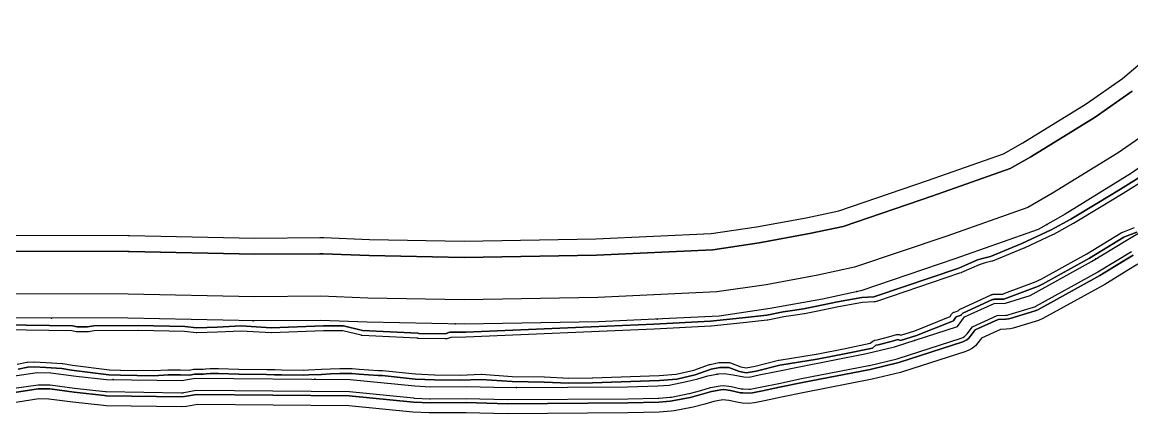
# Model space of a CAD drawing. Header units: inches. Extents: x 87989 to 118156, y 435697 to 451526.
# Drawn here: x 103256 to 103805, y 443132 to 443325 of the extents above; entities that cross this region are included whole.
import ezdxf

# ---------------------------------------------------------------- set-up
doc = ezdxf.new("R2010")
doc.units = ezdxf.units.IN
doc.header["$MEASUREMENT"] = 0
for name, color, linetype, true_color in [('As_waterkering_BWK', 7, 'Continuous', 0x7b8981), ('Beschermingszone_BWK', 7, 'Continuous', 0xcf890d), ('Grens_bebouwingsvrije_zone_BWK', 7, 'Continuous', 0x6789ae), ('Kernzone_BWK', 7, 'Continuous', 0xcb89af), ('Referentiepunten_BWK', 7, 'Continuous', 0x178980)]:
    doc.layers.add(name, color=color, linetype=linetype, true_color=true_color)

msp = doc.modelspace()

# ---------------------------------------------------------------- linework, layer by layer
at = {"layer": 'As_waterkering_BWK'}
for points in [[(103825.7891, 443265.0807), (103805.2839, 443250.7932), (103772.3432, 443230.5525), (103758.9817, 443222.8796), (103717.7066, 443208.3275), (103671.2722, 443192.5847), (103652.2221, 443188.4837), (103626.2929, 443183.7212), (103601.1574, 443180.017), (103541.3615, 443177.2389), (103474.8186, 443176.0482), (103426.7967, 443176.9743), (103403.6456, 443177.9003), (103370.9695, 443177.6357), (103308.2631, 443178.9587), (103190.391, 443179.0909)], [(103251.1609, 443150.2303), (103263.464, 443152.0824), (103270.2109, 443151.9501), (103282.6463, 443150.3626), (103297.7276, 443148.6428), (103335.0339, 443148.1137), (103341.6485, 443149.3043), (103418.3779, 443148.6428), (103450.3925, 443145.4678), (103458.1977, 443145.0709), (103475.9248, 443145.2032), (103496.2978, 443144.6741), (103555.6969, 443145.0709), (103570.7782, 443145.4678), (103576.3344, 443145.8647), (103584.9334, 443147.5845), (103590.4897, 443149.0397), (103595.5168, 443150.4949), (103600.8084, 443151.4209), (103603.5866, 443151.6855), (103608.0845, 443151.0241), (103613.2439, 443149.9657), (103616.022, 443149.8334), (103620.9168, 443150.8918), (103629.3835, 443152.6116), (103640.7606, 443154.9928), (103674.0982, 443161.4751), (103687.8565, 443164.7824), (103719.0774, 443174.8366), (103722.6493, 443179.5991), (103737.3337, 443186.346), (103742.89, 443186.4783), (103755.0608, 443190.1825), (103785.488, 443206.9836), (103802.5536, 443217.4346), (103812.0548, 443223.0687)]]:
    msp.add_lwpolyline(points, dxfattribs=at)
at = {"layer": 'Beschermingszone_BWK'}
for points in [[(103252.1836, 443142.2978), (103263.9847, 443144.0707), (103269.6243, 443143.9601), (103281.6866, 443142.4206), (103296.8212, 443140.6943), (103297.6142, 443140.6436), (103334.9772, 443140.1141), (103336.4371, 443140.2377), (103342.3286, 443141.2981), (103417.9477, 443140.6462), (103449.7946, 443137.4925), (103458.0245, 443137.0762), (103475.8508, 443137.2025), (103496.2207, 443136.6755), (103555.8288, 443137.0724), (103571.1684, 443137.4794), (103576.9044, 443137.885), (103577.9034, 443138.02), (103586.7313, 443139.7927), (103592.6153, 443141.3279), (103597.3238, 443142.6896), (103601.8788, 443143.4867), (103603.3809, 443143.6297), (103606.6976, 443143.142), (103611.6363, 443142.1289), (103612.8634, 443141.9748), (103615.8317, 443141.838), (103617.5619, 443141.9846), (103622.5584, 443143.0622), (103630.9992, 443144.7765), (103642.3435, 443147.1512), (103675.7965, 443153.6595), (103690.0176, 443157.0858), (103721.6716, 443167.2704), (103722.72, 443167.7138), (103723.6942, 443168.3027), (103724.5741, 443169.0248), (103725.3416, 443169.8655), (103727.8323, 443173.1765), (103739.174, 443178.3876), (103743.0804, 443178.4806), (103744.2792, 443178.5998), (103745.2193, 443178.8249), (103757.5936, 443182.597), (103758.9279, 443183.1792), (103789.5105, 443200.0708), (103806.103, 443210.2273)], [(103808.3214, 443205.7229), (103802.9691, 443202.4469), (103792.0246, 443195.7502), (103761.3448, 443178.8021), (103759.1765, 443177.8561), (103746.6751, 443174.0416), (103745.1474, 443173.6758), (103743.1994, 443173.482), (103740.3243, 443173.4135), (103731.0717, 443169.1624), (103729.2567, 443166.7585), (103728.0095, 443165.3925), (103726.5797, 443164.2189), (103724.9967, 443163.2621), (103723.293, 443162.5415), (103691.8414, 443152.4082), (103690.895, 443152.1425), (103676.858, 443148.7747), (103643.333, 443142.2495), (103632.009, 443139.8795), (103623.5845, 443138.1682), (103618.5244, 443137.079), (103615.7128, 443136.8408), (103612.6255, 443136.9805), (103610.6316, 443137.2309), (103605.8309, 443138.2157), (103602.9001, 443138.5613), (103598.4532, 443137.8112), (103593.9439, 443136.5081), (103588.2271, 443135.0086), (103587.4829, 443134.8369), (103578.8839, 443133.1171), (103577.2606, 443132.8977), (103571.4123, 443132.4866), (103555.9113, 443132.0733), (103496.1725, 443131.6764), (103475.8045, 443132.202), (103458.2947, 443132.0713), (103457.5376, 443132.0877), (103449.4209, 443132.5079), (103417.6789, 443135.6484), (103342.7536, 443136.2943), (103337.3141, 443135.3152), (103334.9418, 443135.1143), (103297.5432, 443135.6441), (103296.2547, 443135.7265), (103281.0868, 443137.4568), (103269.2576, 443138.9663), (103264.3102, 443139.0633), (103252.8228, 443137.3399)]]:
    msp.add_lwpolyline(points, dxfattribs=at)
for points in [[(103190.1906, 443220.0897, 0), (103308.3091, 443219.9586, 0), (103309.1279, 443219.9495, 0), (103371.2359, 443218.6392, 0), (103403.3136, 443218.899, 0), (103405.2843, 443218.8676, 0), (103428.0114, 443217.9585, 0), (103474.8472, 443217.0553, 0), (103540.0431, 443218.2218, 0), (103597.2074, 443220.8777, 0), (103619.5987, 443224.1775, 0), (103644.2026, 443228.6965, 0), (103660.3397, 443232.1705, 0), (103704.3077, 443247.077, 0), (103741.8144, 443260.3006, 0), (103751.3976, 443265.8038, 0), (103782.8135, 443285.1075, 0), (103800.7729, 443297.6212, 0), (103833.7014, 443325.4838, 0)], [(103805.6541, 443291.2718, 0), (103787.198, 443278.412, 0), (103755.4845, 443258.9255, 0), (103745.1641, 443252.9989, 0), (103706.9221, 443239.5161, 0), (103662.4728, 443224.4464, 0), (103645.7674, 443220.8501, 0), (103620.9049, 443216.2836, 0), (103597.9782, 443212.9049, 0), (103540.3003, 443210.2252, 0), (103474.8416, 443209.0539, 0), (103427.7744, 443209.9616, 0), (103404.9645, 443210.8739, 0), (103403.3784, 443210.8992, 0), (103371.1839, 443210.6386, 0), (103308.9592, 443211.9513, 0), (103308.3001, 443211.9586, 0), (103190.2297, 443212.09, 0)], [(103246.5801, 443175.707, 0), (103280.8711, 443175.1582, 0), (103283.1523, 443174.7637, 0), (103288.3438, 443174.6855, 0), (103291.4102, 443175.2363, 0), (103313.5098, 443175.3926, 0), (103336.4766, 443174.9219, 0), (103342.375, 443174.293, 0), (103352.5996, 443174.5273, 0), (103364.3965, 443175.1582, 0), (103379.3398, 443174.293, 0), (103405.2148, 443175.1582, 0), (103415.125, 443175.2363, 0), (103424.4844, 443172.9551, 0), (103451.8535, 443171.6191, 0), (103452.3438, 443171.4805, 0), (103465.4258, 443171.2285, 0), (103467.7422, 443172.0117, 0), (103475.6055, 443172.0898, 0), (103568.8047, 443176.1016, 0), (103596.8828, 443177.5176, 0), (103612.6758, 443179.2168, 0), (103624.6465, 443180.5059, 0), (103632.7246, 443182.1133, 0), (103637.3613, 443182.7441, 0), (103642.8867, 443183.5938, 0), (103648.5586, 443184.7656, 0), (103659.6738, 443187.0137, 0), (103671.7871, 443189.3008, 0), (103677.7344, 443189.5508, 0), (103678.7129, 443189.8281, 0), (103719.3398, 443203.6016, 0), (103720.0586, 443203.8555, 0), (103721.2129, 443204.3672, 0), (103728.9355, 443207.7969, 0), (103732.1602, 443208.7402, 0), (103735.4629, 443209.6055, 0), (103751.0352, 443215.8984, 0), (103765.4277, 443222.6621, 0), (103775.2598, 443228.0098, 0), (103788.1582, 443235.7168, 0), (103799.877, 443242.875, 0), (103820.4043, 443255.6934, 0)], [(103821.7285, 443253.5742, 0), (103801.1895, 443240.748, 0), (103789.4492, 443233.5781, 0), (103776.541, 443225.8633, 0), (103776.4531, 443225.8145, 0), (103766.623, 443220.4648, 0), (103766.4902, 443220.3984, 0), (103752.0977, 443213.6348, 0), (103751.9707, 443213.5801, 0), (103736.3984, 443207.2871, 0), (103736.0957, 443207.1875, 0), (103732.8613, 443206.3398, 0), (103732.793, 443206.3223, 0), (103729.7969, 443205.4434, 0), (103722.2266, 443202.082, 0), (103721.0742, 443201.5703, 0), (103720.8906, 443201.498, 0), (103720.1582, 443201.2402, 0), (103679.5156, 443187.4609, 0), (103679.3965, 443187.4238, 0), (103678.416, 443187.1445, 0), (103678.168, 443187.0879, 0), (103677.8398, 443187.0527, 0), (103672.0723, 443186.8105, 0), (103660.1543, 443184.5605, 0), (103649.0586, 443182.3164, 0), (103643.3926, 443181.1445, 0), (103643.2656, 443181.1211, 0), (103637.7188, 443180.2695, 0), (103633.1387, 443179.6465, 0), (103625.1348, 443178.0527, 0), (103624.9141, 443178.0195, 0), (103612.9434, 443176.7305, 0), (103597.1504, 443175.0313, 0), (103597.0098, 443175.0195, 0), (103568.9219, 443173.6035, 0), (103475.7129, 443169.5918, 0), (103475.6309, 443169.5898, 0), (103468.1641, 443169.5156, 0), (103466.2266, 443168.8594, 0), (103465.8613, 443168.7656, 0), (103465.4023, 443168.7285, 0), (103452.2949, 443168.9805, 0), (103451.9102, 443169.0195, 0), (103451.668, 443169.0742, 0), (103451.4512, 443169.1348, 0), (103424.3633, 443170.459, 0), (103424.0508, 443170.4941, 0), (103423.8926, 443170.5273, 0), (103414.834, 443172.7344, 0), (103405.2676, 443172.6582, 0), (103379.4238, 443171.793, 0), (103379.1953, 443171.7969, 0), (103364.3906, 443172.6543, 0), (103352.7324, 443172.0313, 0), (103352.6563, 443172.0293, 0), (103342.4316, 443171.793, 0), (103342.1094, 443171.8066, 0), (103336.3184, 443172.4238, 0), (103313.5293, 443172.8926, 0), (103313.459, 443172.8926, 0), (103291.6426, 443172.7383, 0), (103288.7813, 443172.2246, 0), (103288.3242, 443172.1855, 0), (103283.1152, 443172.2637, 0), (103282.7266, 443172.3008, 0), (103280.6367, 443172.6602, 0), (103246.6133, 443173.207, 0)], [(103253.529, 443156.307, 0), (103258.264, 443157.18, 0), (103258.603, 443157.218, 0), (103261.757, 443157.362, 0), (103261.99, 443157.362, 0), (103267.8, 443157.084, 0), (103275.775, 443156.622, 0), (103276.054, 443156.59, 0), (103280.843, 443155.767, 0), (103299.165, 443153.506, 0), (103304.738, 443153.276, 0), (103304.805, 443153.275, 0), (103321.093, 443153.041, 0), (103328.15, 443153.408, 0), (103328.283, 443153.412, 0), (103334.426, 443153.403, 0), (103338.73, 443153.351, 0), (103340.855, 443153.734, 0), (103341.083, 443153.764, 0), (103341.443, 443153.795, 0), (103341.679, 443153.804, 0), (103345.662, 443153.77, 0), (103346.746, 443153.925, 0), (103346.933, 443153.944, 0), (103349.035, 443154.085, 0), (103349.185, 443154.091, 0), (103353.152, 443154.118, 0), (103353.239, 443154.117, 0), (103363.328, 443153.834, 0), (103377.077, 443153.658, 0), (103381.02, 443153.527, 0), (103384.416, 443153.436, 0), (103395.1, 443153.344, 0), (103397.842, 443153.436, 0), (103404.118, 443153.684, 0), (103408.542, 443153.925, 0), (103413.24, 443154.071, 0), (103417.361, 443154.163, 0), (103417.573, 443154.159, 0), (103419.402, 443154.045, 0), (103422.931, 443153.822, 0), (103432.347, 443153.156, 0), (103434.301, 443153.048, 0), (103434.415, 443153.039, 0), (103450.695, 443151.384, 0), (103460.222, 443150.996, 0), (103460.293, 443150.994, 0), (103472.9, 443150.839, 0), (103483.219, 443151.23, 0), (103483.494, 443151.225, 0), (103498.68, 443150.129, 0), (103514.496, 443149.894, 0), (103514.565, 443149.892, 0), (103526.643, 443149.377, 0), (103538.237, 443149.454, 0), (103538.313, 443149.455, 0), (103571.377, 443150.675, 0), (103571.466, 443150.68, 0), (103579.828, 443151.289, 0), (103588.48, 443153.338, 0), (103596.386, 443156.051, 0), (103596.655, 443156.127, 0), (103600.902, 443157.071, 0), (103601.011, 443157.092, 0), (103601.467, 443157.13, 0), (103605.894, 443157.051, 0), (103606.283, 443157.013, 0), (103606.708, 443156.899, 0), (103611.872, 443155.001, 0), (103614.447, 443154.498, 0), (103618.854, 443155.268, 0), (103630.56, 443158.233, 0), (103630.78, 443158.279, 0), (103649.155, 443161.21, 0), (103649.238, 443161.225, 0), (103663.48, 443163.995, 0), (103675.87, 443166.555, 0), (103677.162, 443167.564, 0), (103677.484, 443167.777, 0), (103677.835, 443167.939, 0), (103678.207, 443168.044, 0), (103679.318, 443168.268, 0), (103685.526, 443169.936, 0), (103688.937, 443170.903, 0), (103689.289, 443170.975, 0), (103689.649, 443170.997, 0), (103690.007, 443170.967, 0), (103690.358, 443170.886, 0), (103690.693, 443170.755, 0), (103691.108, 443170.557, 0), (103697.994, 443172.774, 0), (103715.395, 443179.778, 0), (103716.144, 443180.927, 0), (103716.387, 443181.242, 0), (103716.676, 443181.514, 0), (103717.005, 443181.736, 0), (103717.365, 443181.904, 0), (103717.603, 443181.993, 0), (103719.342, 443182.642, 0), (103719.4, 443182.707, 0), (103719.699, 443182.992, 0), (103719.956, 443183.2, 0), (103720.298, 443183.432, 0), (103720.586, 443183.594, 0), (103720.771, 443183.688, 0), (103735.455, 443190.435, 0), (103735.611, 443190.501, 0), (103735.865, 443190.597, 0), (103736.189, 443190.695, 0), (103736.453, 443190.756, 0), (103736.787, 443190.81, 0), (103737.057, 443190.835, 0), (103737.227, 443190.845, 0), (103741.609, 443190.949, 0), (103742.554, 443191.302, 0), (103758.133, 443197.114, 0), (103760.062, 443198.086, 0), (103760.145, 443198.129, 0), (103783.224, 443210.874, 0), (103800.226, 443221.285, 0), (103800.44, 443221.403, 0), (103800.747, 443221.552, 0), (103800.944, 443221.637, 0), (103806.779, 443223.872, 0)], [(103807.886, 443221.618, 0), (103801.838, 443219.302, 0), (103801.531, 443219.153, 0), (103784.482, 443208.713, 0), (103761.271, 443195.896, 0), (103759.136, 443194.82, 0), (103743.428, 443188.96, 0), (103742.089, 443188.46, 0), (103737.286, 443188.345, 0), (103737.016, 443188.321, 0), (103736.752, 443188.26, 0), (103736.499, 443188.163, 0), (103721.814, 443181.416, 0), (103721.526, 443181.254, 0), (103721.269, 443181.046, 0), (103721.049, 443180.799, 0), (103720.853, 443180.537, 0), (103718.477, 443179.651, 0), (103718.238, 443179.562, 0), (103717.235, 443178.023, 0), (103717.059, 443177.753, 0), (103698.845, 443170.422, 0), (103690.93, 443167.873, 0), (103689.619, 443168.497, 0), (103686.191, 443167.526, 0), (103679.89, 443165.833, 0), (103678.7, 443165.593, 0), (103676.948, 443164.225, 0), (103663.971, 443161.543, 0), (103649.633, 443158.755, 0), (103631.174, 443155.81, 0), (103619.377, 443152.821, 0), (103614.422, 443151.956, 0), (103611.197, 443152.585, 0), (103605.849, 443154.551, 0), (103601.445, 443154.63, 0), (103597.198, 443153.686, 0), (103589.175, 443150.934, 0), (103580.209, 443148.81, 0), (103571.558, 443148.181, 0), (103538.33, 443146.955, 0), (103526.598, 443146.876, 0), (103514.459, 443147.394, 0), (103498.572, 443147.63, 0), (103483.314, 443148.731, 0), (103472.932, 443148.338, 0), (103460.191, 443148.495, 0), (103450.517, 443148.889, 0), (103434.162, 443150.552, 0), (103432.19, 443150.661, 0), (103422.764, 443151.328, 0), (103419.246, 443151.55, 0), (103417.417, 443151.664, 0), (103413.307, 443151.572, 0), (103408.649, 443151.427, 0), (103404.235, 443151.187, 0), (103397.934, 443150.938, 0), (103395.132, 443150.843, 0), (103384.371, 443150.936, 0), (103380.945, 443151.028, 0), (103377.019, 443151.159, 0), (103363.277, 443151.334, 0), (103353.169, 443151.618, 0), (103349.202, 443151.591, 0), (103347.1, 443151.45, 0), (103345.829, 443151.268, 0), (103341.657, 443151.304, 0), (103341.298, 443151.273, 0), (103338.938, 443150.849, 0), (103334.409, 443150.903, 0), (103328.279, 443150.912, 0), (103321.14, 443150.54, 0), (103304.702, 443150.776, 0), (103298.961, 443151.012, 0), (103280.478, 443153.293, 0), (103275.63, 443154.126, 0), (103267.668, 443154.588, 0), (103261.871, 443154.865, 0), (103258.717, 443154.721, 0), (103253.97, 443153.846, 0)]]:
    msp.add_polyline3d(points, dxfattribs=at)
at = {"layer": 'Grens_bebouwingsvrije_zone_BWK'}
for points in [[(103818.4673, 443274.6047), (103798.7072, 443260.8364), (103766.2128, 443240.87), (103753.9571, 443233.8321), (103713.785, 443219.6688), (103668.0724, 443204.1708), (103649.8749, 443200.2533), (103624.3336, 443195.562), (103600.0013, 443191.9762), (103540.9756, 443189.2339), (103474.827, 443188.0503), (103427.1522, 443188.9696), (103403.8369, 443189.9023), (103371.0475, 443189.6368), (103308.3964, 443190.9585), (103190.3324, 443191.091)], [(103252.054, 443144.2972), (103263.8546, 443146.0736), (103269.7709, 443145.9576), (103281.9265, 443144.4058), (103297.0478, 443142.6815), (103297.6425, 443142.6434), (103334.9488, 443142.1143), (103335.5251, 443142.1338), (103336.0969, 443142.2086), (103342.1586, 443143.2997), (103418.0553, 443142.6454), (103449.8004, 443139.4971), (103450.0878, 443139.4756), (103457.893, 443139.0787), (103458.2425, 443139.0711), (103475.8693, 443139.2026), (103496.2399, 443138.6735), (103555.7959, 443139.0715), (103570.936, 443139.4699), (103571.2056, 443139.4831), (103576.7619, 443139.8799), (103577.5111, 443139.9812), (103586.1101, 443141.701), (103586.4536, 443141.7803), (103592.0842, 443143.2549), (103596.8721, 443144.6409), (103601.6112, 443145.4703), (103603.4323, 443145.6437), (103607.0443, 443145.1125), (103612.0382, 443144.0881), (103612.9585, 443143.9725), (103615.7366, 443143.8402), (103616.5175, 443143.8539), (103617.29, 443143.969), (103622.148, 443145.0193), (103630.5953, 443146.7352), (103641.9479, 443149.1113), (103675.2434, 443155.5854), (103675.5005, 443155.6413), (103689.2589, 443158.9486), (103689.6957, 443159.0713), (103720.9166, 443169.1255), (103721.7705, 443169.475), (103722.5608, 443169.9513), (103723.2687, 443170.5432), (103723.8774, 443171.2366), (103726.5366, 443174.7822), (103738.714, 443180.3772), (103743.0328, 443180.48), (103743.8436, 443180.5546), (103744.6369, 443180.7383), (103756.8078, 443184.4424), (103757.3972, 443184.6561), (103757.9611, 443184.93), (103788.3882, 443201.7311), (103788.6215, 443201.8668), (103805.2157, 443212.0292)]]:
    msp.add_lwpolyline(points, dxfattribs=at)
at = {"layer": 'Kernzone_BWK'}
for points in [[(103190.2297, 443212.09), (103308.3001, 443211.9586), (103308.9592, 443211.9513), (103371.1839, 443210.6386), (103403.3784, 443210.8992), (103404.9645, 443210.8739), (103427.7744, 443209.9616), (103474.8416, 443209.0539), (103540.3003, 443210.2252), (103597.9782, 443212.9049), (103620.9049, 443216.2836), (103645.7674, 443220.8501), (103662.4728, 443224.4464), (103706.9221, 443239.5161), (103745.1641, 443252.9989), (103755.4845, 443258.9255), (103787.198, 443278.412), (103805.6541, 443291.2718)], [(103820.4035, 443255.694), (103799.8761, 443242.8742), (103788.1574, 443235.7172), (103775.2589, 443228.0096), (103765.4278, 443222.6614), (103751.0351, 443215.8976), (103735.4626, 443209.6057), (103732.1593, 443208.7406), (103728.9347, 443207.7968), (103721.212, 443204.3674), (103720.0588, 443203.8553), (103719.3406, 443203.6021), (103678.7136, 443189.8281), (103677.7342, 443189.5502), (103671.7871, 443189.3009), (103659.674, 443187.014), (103648.558, 443184.766), (103642.887, 443183.593), (103637.361, 443182.744), (103632.7251, 443182.1141), (103624.6461, 443180.5056), (103612.6764, 443179.2171), (103596.883, 443177.5169), (103568.8053, 443176.1012), (103475.6063, 443172.0901), (103467.7414, 443172.0115), (103465.4265, 443171.2285), (103452.3438, 443171.4809), (103451.8543, 443171.6182), (103424.4844, 443172.9553), (103415.1252, 443175.2361), (103405.2154, 443175.1575), (103379.3399, 443174.2923), (103364.3966, 443175.1575), (103352.5993, 443174.5283), (103342.3749, 443174.2923), (103336.4762, 443174.9215), (103313.5107, 443175.3934), (103291.4103, 443175.2361), (103288.343, 443174.6856), (103283.1522, 443174.7642), (103280.8714, 443175.1575), (103246.5804, 443175.708)], [(103253.97, 443153.846), (103258.717, 443154.721), (103261.871, 443154.865), (103267.668, 443154.588), (103275.63, 443154.126), (103280.478, 443153.293), (103298.961, 443151.012), (103304.702, 443150.776), (103321.14, 443150.54), (103328.279, 443150.912), (103334.409, 443150.903), (103338.938, 443150.849), (103341.298, 443151.273), (103341.657, 443151.304), (103345.829, 443151.268), (103347.1, 443151.45), (103349.202, 443151.591), (103353.169, 443151.618), (103363.277, 443151.334), (103377.019, 443151.159), (103380.945, 443151.028), (103384.371, 443150.936), (103395.132, 443150.843), (103397.934, 443150.938), (103404.235, 443151.187), (103408.649, 443151.427), (103413.307, 443151.572), (103417.417, 443151.664), (103419.246, 443151.55), (103422.764, 443151.328), (103432.19, 443150.661), (103434.162, 443150.552), (103450.517, 443148.889), (103460.191, 443148.495), (103472.932, 443148.338), (103483.314, 443148.731), (103498.572, 443147.63), (103514.459, 443147.394), (103526.598, 443146.876), (103538.33, 443146.955), (103571.558, 443148.181), (103580.209, 443148.81), (103589.175, 443150.934), (103597.198, 443153.686), (103601.445, 443154.63), (103605.849, 443154.551), (103611.197, 443152.585), (103614.422, 443151.956), (103619.377, 443152.821), (103631.174, 443155.81), (103649.633, 443158.755), (103663.971, 443161.543), (103676.948, 443164.225), (103678.7, 443165.593), (103679.89, 443165.833), (103686.191, 443167.526), (103689.619, 443168.497), (103690.93, 443167.873), (103698.845, 443170.422), (103717.059, 443177.753), (103717.235, 443178.023), (103718.238, 443179.562), (103718.477, 443179.651), (103720.853, 443180.537), (103721.049, 443180.799), (103721.269, 443181.046), (103721.526, 443181.254), (103721.814, 443181.416), (103736.499, 443188.163), (103736.752, 443188.26), (103737.016, 443188.321), (103737.286, 443188.345), (103742.089, 443188.46), (103743.428, 443188.96), (103759.136, 443194.82), (103761.271, 443195.896), (103784.482, 443208.713), (103801.531, 443219.153), (103801.838, 443219.302), (103807.886, 443221.618)], [(103806.1029, 443210.2271), (103800.359, 443206.7105), (103789.51, 443200.071), (103758.928, 443183.179), (103757.594, 443182.597), (103745.219, 443178.825), (103744.279, 443178.6), (103743.08, 443178.481), (103739.174, 443178.388), (103727.832, 443173.177), (103725.342, 443169.865), (103724.574, 443169.025), (103723.694, 443168.303), (103722.72, 443167.714), (103721.672, 443167.27), (103690.018, 443157.086), (103675.797, 443153.659), (103642.344, 443147.151), (103630.999, 443144.776), (103622.558, 443143.062), (103617.562, 443141.985), (103615.832, 443141.838), (103612.863, 443141.975), (103611.636, 443142.129), (103606.698, 443143.142), (103603.381, 443143.63), (103601.879, 443143.487), (103597.324, 443142.69), (103592.615, 443141.328), (103586.731, 443139.793), (103577.903, 443138.02), (103576.904, 443137.885), (103571.168, 443137.479), (103555.829, 443137.072), (103496.221, 443136.675), (103475.851, 443137.202), (103458.024, 443137.076), (103449.795, 443137.493), (103417.948, 443140.646), (103342.329, 443141.298), (103336.437, 443140.238), (103334.977, 443140.114), (103297.614, 443140.644), (103296.821, 443140.694), (103281.687, 443142.421), (103269.624, 443143.96), (103263.985, 443144.071), (103252.184, 443142.298)]]:
    msp.add_lwpolyline(points, dxfattribs=at)
at = {"layer": 'Referentiepunten_BWK'}
for p in [(103763.4138, 443225.4248), (103787.6842, 443208.3285), (103669.2257, 443192.1442), (103270.4381, 443179.0011), (103370.4243, 443177.6472), (103470.3965, 443176.1335), (103570.3537, 443178.5859), (103697.8758, 443168.0089), (103301.0551, 443148.5956), (103400.9432, 443148.7931), (103600.1134, 443151.2993), (103500.7679, 443144.704)]:
    msp.add_point(p, dxfattribs=at)

doc.saveas('drawing.dxf')
